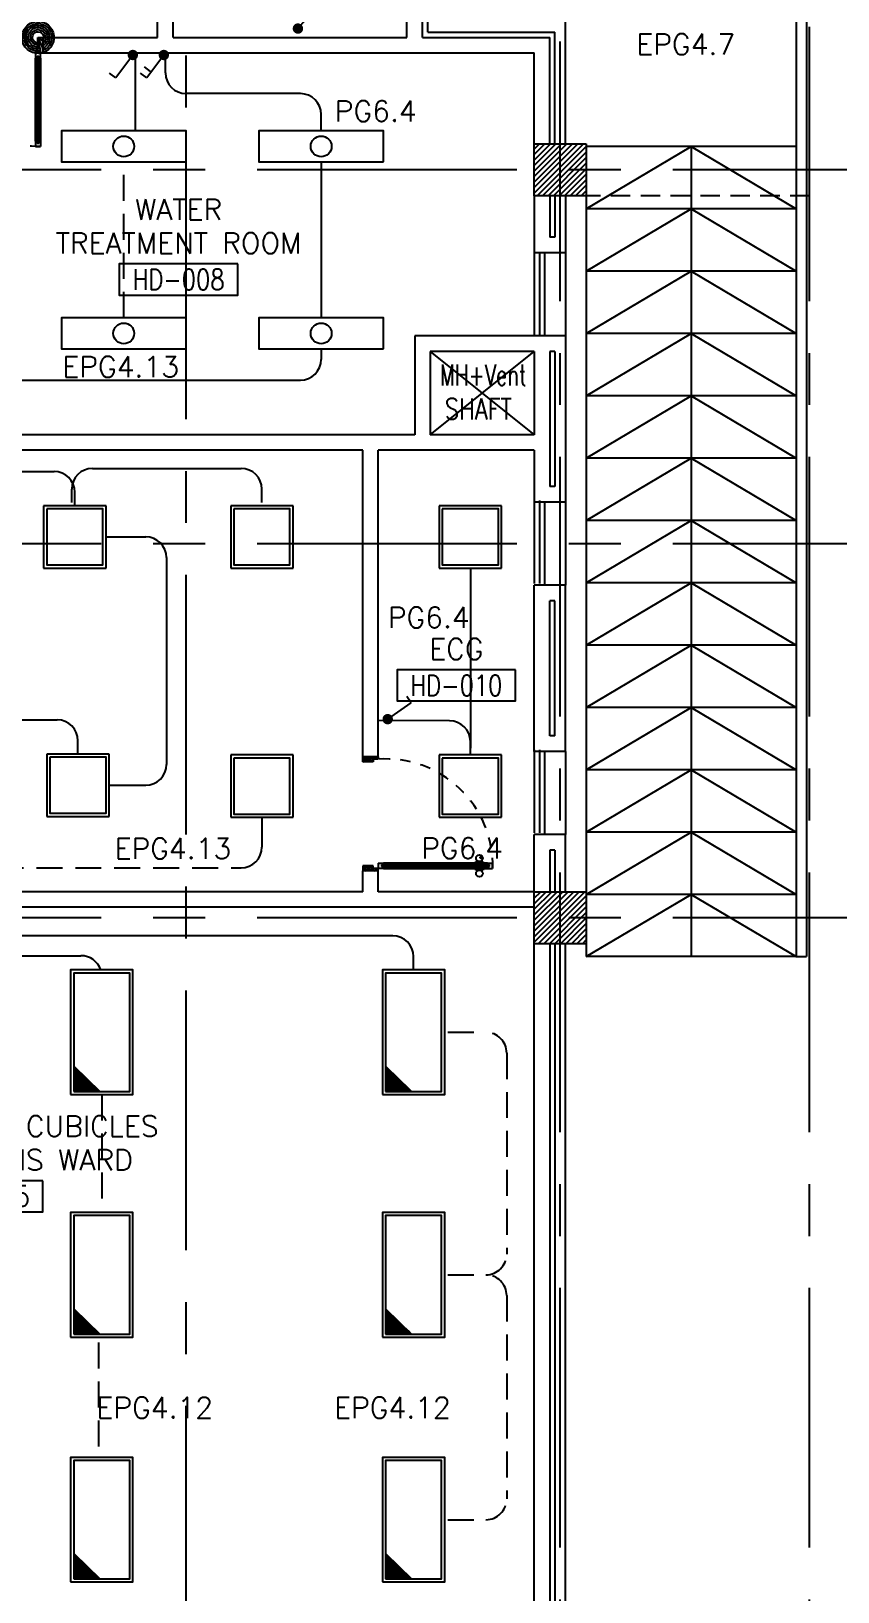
# Model space of a CAD drawing. Extents: x -0.4 to 93, y -13.2 to 77.1.
# Drawn here: x 75.58 to 83.34, y 6.46 to 21.48 of the extents above; entities that cross this region are included whole.
import ezdxf
from ezdxf.enums import TextEntityAlignment as Align

# ---------------------------------------------------------------- set-up
doc = ezdxf.new("R2010")
doc.units = 0
doc.header["$MEASUREMENT"] = 0
doc.header["$PDMODE"] = 3
doc.header["$PDSIZE"] = 0.1
for name, pattern in [('CENTERX2', [4, 2.5, -0.5, 0.5, -0.5]), ('HIDDEN', [0.375, 0.25, -0.125]), ('HIDDEN2', [0.1875, 0.125, -0.0625])]:
    doc.linetypes.add(name, pattern=pattern)
doc.layers.get('0').update_dxf_attribs({"linetype": 'CONTINUOUS'})
doc.layers.get('DEFPOINTS').update_dxf_attribs({"linetype": 'CONTINUOUS'})
for name, color, linetype in [('AX-DIM', 11, 'CONTINUOUS'), ('AXES', 11, 'CENTERX2'), ('CANOPY-LN', 11, 'CONTINUOUS'), ('COL', 11, 'CONTINUOUS'), ('DOOR', 11, 'CONTINUOUS'), ('E-CLINE', 2, 'CONTINUOUS'), ('E-HLINE', 2, 'HIDDEN'), ('E-LI', 4, 'CONTINUOUS'), ('E-LITE', 4, 'CONTINUOUS'), ('E-SWITCH', 4, 'CONTINUOUS'), ('E-TEXT', 4, 'CONTINUOUS'), ('Handrail', 11, 'CONTINUOUS'), ('HAT', 11, 'CONTINUOUS'), ('INSUL', 11, 'CONTINUOUS'), ('Ramb', 11, 'CONTINUOUS'), ('RM-BOX', 11, 'CONTINUOUS'), ('RM-NAME', 11, 'CONTINUOUS'), ('RM-NO', 11, 'CONTINUOUS'), ('SHAFT', 11, 'CONTINUOUS'), ('WALL', 11, 'CONTINUOUS'), ('WIN', 11, 'CONTINUOUS')]:
    doc.layers.add(name, color=color, linetype=linetype)
doc.styles.add('ROMANS', font='ROMANS.shx', dxfattribs={"width": 0.6})
doc.dimstyles.new('STANDARD in', dxfattribs={"dimtxt": 0.2, "dimasz": 0.1, "dimexe": 0.07, "dimexo": 0.05, "dimgap": 0.1, "dimtad": 1, "dimdec": 0, "dimlfac": 1000, "dimzin": 0, "dimdsep": 46, "dimtxsty": 'ROMANS', "dimblk": 'ARCHTICK', "dimcen": 0.05, "dimdle": 0.05, "dimclrd": 7, "dimclre": 7, "dimclrt": 2, "dimadec": 0, "dimazin": 0, "dimtfac": 1, "dimtdec": 0, "dimtmove": 2, "dimatfit": 3, "dimldrblk": 'ARCHTICK', "dimfxl": 0, "dimtolj": 1, "dimtzin": 0, "dimarcsym": 0})

# ---------------------------------------------------------------- blocks, each defined once
blk = doc.blocks.new('_ARCHTICK')
at = {"color": 0, "linetype": 'ByBlock', "const_width": 0.15}
blk.add_lwpolyline([(-0.5, -0.5), (0.5, 0.5)], dxfattribs=at)
blk = doc.blocks.new('*D207')
at = {"layer": 'AX-DIM', "color": 7, "lineweight": -2}
for p, q in [((80.97, 64.82), (91.622, 64.82)), ((91.552, 64.87), (91.552, 5.45)), ((80.97, 5.5), (91.622, 5.5))]:
    blk.add_line(p, q, dxfattribs=at)
at = {"layer": 'DEFPOINTS', "color": 0}
for p in [(80.92, 64.82), (80.92, 5.5), (91.552, 5.5)]:
    blk.add_point(p, dxfattribs=at)
at = {"layer": 'AX-DIM', "color": 7, "lineweight": -2, "xscale": 0.1, "yscale": 0.1, "zscale": 0.1}
for p, rotation in [((91.552, 64.82), 90), ((91.552, 5.5), 270)]:
    blk.add_blockref('_ARCHTICK', p, dxfattribs=dict(at, rotation=rotation))
at = {"layer": 'AX-DIM', "color": 2, "insert": (91.352, 35.16), "char_height": 0.2, "attachment_point": 5, "rotation": 90, "style": 'ROMANS'}
blk.add_mtext('\\A1;59320', dxfattribs=at)
blk = doc.blocks.new('RM1')
at = {"layer": 'RM-BOX'}
blk.add_lwpolyline([(570, -200), (-570, -200), (-570, -500), (570, -500)], close=True, dxfattribs=at)
at = {"layer": 'RM-NAME', "style": 'ROMANS'}
for tag, p in [('ROOMNAME1', (0, 324)), ('ROOMNAME2', (0, 0))]:
    blk.add_attdef(tag, text='', height=200, dxfattribs=at).set_placement(p, align=Align.MIDDLE)
at = {"layer": 'RM-NO', "style": 'ROMANS', "width": 0.8}
blk.add_attdef('ROOMNO', text='', height=200, dxfattribs=at).set_placement((0, -350), align=Align.MIDDLE)
blk = doc.blocks.new('COL50')
at = {"layer": 'COL'}
blk.add_lwpolyline([(-250, 250), (-250, -250), (250, -250), (250, 250)], close=True, dxfattribs=at)
blk = doc.blocks.new('*X87')
at = {"color": 0}
for p, q in [((253129, 17874), (253615, 18361)), ((253129, 17927), (253562, 18361)), ((253129, 17980), (253509, 18361)), ((253129, 18033), (253456, 18361)), ((253129, 18086), (253403, 18361)), ((253129, 18139), (253350, 18361)), ((253129, 18192), (253297, 18361)), ((253129, 18245), (253244, 18361)), ((253129, 18298), (253191, 18361)), ((253129, 18351), (253138, 18361)), ((253168, 17861), (253629, 18321)), ((253221, 17861), (253629, 18268)), ((253275, 17861), (253629, 18215)), ((253328, 17861), (253629, 18162)), ((253381, 17861), (253629, 18109)), ((253434, 17861), (253629, 18056)), ((253487, 17861), (253629, 18003)), ((253540, 17861), (253629, 17950)), ((253593, 17861), (253629, 17897))]:
    blk.add_line(p, q, dxfattribs=at)
blk = doc.blocks.new('*X72')
at = {"color": 0}
for p, q in [((253129, 25087), (253603, 25561)), ((253129, 25140), (253550, 25561)), ((253129, 25193), (253497, 25561)), ((253129, 25246), (253444, 25561)), ((253129, 25299), (253391, 25561)), ((253129, 25352), (253338, 25561)), ((253129, 25405), (253285, 25561)), ((253129, 25458), (253232, 25561)), ((253129, 25511), (253179, 25561)), ((253156, 25061), (253629, 25534)), ((253209, 25061), (253629, 25481)), ((253262, 25061), (253629, 25428)), ((253315, 25061), (253629, 25374)), ((253368, 25061), (253629, 25321)), ((253421, 25061), (253629, 25268)), ((253474, 25061), (253629, 25215)), ((253527, 25061), (253629, 25162)), ((253580, 25061), (253629, 25109))]:
    blk.add_line(p, q, dxfattribs=at)
blk = doc.blocks.new('A$C272A55A0')
at = {"layer": 'DOOR', "color": 0, "linetype": 'ByBlock'}
for p, q in [((0, 900), (0, 1050)), ((50, 1050), (0, 1050)), ((25, 950), (50, 950)), ((25, 900), (25, 950)), ((50, 950), (50, 1050)), ((1750, 950), (1750, 1050)), ((1750, 1050), (1800, 1050)), ((1775, 950), (1750, 950)), ((1775, 900), (1775, 950)), ((1800, 1050), (1800, 900)), ((0, 900), (25, 900)), ((75, 900), (25, 900)), ((25, 850), (25, 900)), ((42, 850), (25, 850)), ((58, 870), (42, 870)), ((42, 870), (42, 850)), ((58, 850), (58, 870)), ((75, 850), (58, 850)), ((75, 900), (75, 850)), ((1725, 900), (1775, 900)), ((1725, 900), (1725, 850)), ((1725, 850), (1742, 850)), ((1742, 870), (1758, 870)), ((1742, 850), (1742, 870)), ((1758, 870), (1758, 850)), ((1758, 850), (1775, 850)), ((1800, 900), (1775, 900)), ((1775, 850), (1775, 900)), ((1718, 160), (1709, 160)), ((1709, 95), (1709, 160)), ((1725, 173), (1718, 173)), ((1718, 173), (1718, 83)), ((1718, 95), (1718, 160)), ((1775, 173), (1782, 173)), ((1782, 173), (1782, 83)), ((1782, 160), (1791, 160)), ((1782, 95), (1782, 160)), ((1791, 95), (1791, 160)), ((25, 50), (42, 50)), ((25, 50), (25, 0)), ((25, 0), (75, 0)), ((75, 0), (25, 0)), ((42, 50), (42, 30)), ((42, 30), (58, 30)), ((58, 50), (75, 50)), ((58, 50), (58, 30)), ((75, 50), (75, 0)), ((1718, 95), (1709, 95)), ((1725, 83), (1718, 83)), ((1742, 50), (1725, 50)), ((1725, 50), (1725, 0)), ((1775, 0), (1725, 0)), ((1725, 0), (1775, 0)), ((1742, 50), (1742, 30)), ((1758, 30), (1742, 30)), ((1775, 50), (1758, 50)), ((1758, 50), (1758, 30)), ((1775, 83), (1782, 83)), ((1775, 50), (1775, 0)), ((1782, 95), (1791, 95))]:
    blk.add_line(p, q, dxfattribs=at)
at = {"layer": 'DOOR', "color": 9, "linetype": 'ByBlock'}
for p, q in [((50, 1050), (0, 1010)), ((50, 1050), (0, 937)), ((50, 1050), (37, 950)), ((1750, 1050), (1800, 1010)), ((1750, 1050), (1800, 937)), ((1750, 1050), (1763, 950))]:
    blk.add_line(p, q, dxfattribs=at)
at = {"layer": 'DOOR', "linetype": 'ByBlock'}
for p, q in [((25, 850), (25, 50)), ((42, 850), (42, 50)), ((58, 850), (58, 50)), ((75, 50), (75, 850)), ((1725, 50), (1725, 850)), ((1742, 850), (1742, 50)), ((1758, 850), (1758, 50)), ((1775, 850), (1775, 50))]:
    blk.add_line(p, q, dxfattribs=at)
at = {"layer": 'DOOR', "color": 0, "linetype": 'ByBlock'}
for centre in [(1676, 128), (1824, 128)]:
    blk.add_circle(centre, 32.4, dxfattribs=at)
at = {"layer": 'DOOR', "color": 9, "linetype": 'ByBlock'}
for centre, radius, start, end in [((50, 1050), 54.4, 203.2074, 270), ((50, 1050), 74.4, 227.7764, 270), ((50, 1050), 94.4, 238.0182, 270), ((50, 1050), 114, 244.0838, 257.3774), ((50, 1050), 134, 248.1598, 259.28), ((50, 1050), 154, 251.1053, 256.2858), ((50, 1050), 34.4, 180, 270), ((50, 1050), 14.4, 180, 270), ((1750, 1050), 14.4, 270, 0), ((1750, 1050), 34.4, 270, 0), ((1750, 1050), 54.4, 270, 336.7926), ((1750, 1050), 74.4, 270, 312.2236), ((1750, 1050), 94.4, 270, 301.9818), ((1750, 1050), 114, 282.6226, 295.9162), ((1750, 1050), 134, 280.72, 291.8402), ((1750, 1050), 154, 283.7142, 288.8947)]:
    blk.add_arc(centre, radius, start, end, dxfattribs=at)
at = {"layer": 'DOOR', "linetype": 'HIDDEN', "ltscale": 0.5}
for centre, start, end in [((50, 851), 268.3174, 3.2965), ((1750, 851), 176.7035, 271.6826)]:
    blk.add_arc(centre, 851, start, end, dxfattribs=at)
at = {"layer": 'WALL', "linetype": 'ByBlock'}
blk.add_line((1800, 900), (1800, 1050), dxfattribs=at)
blk = doc.blocks.new('A$C2B543BD4')
at = {"layer": 'DOOR', "color": 0, "linetype": 'ByBlock'}
for p, q in [((150, 1156), (0, 1156)), ((150, 1156), (0, 1156)), ((0, 1156), (150, 1156)), ((0, 1106), (0, 1156)), ((100, 1106), (0, 1106)), ((150, 1131), (100, 1131)), ((100, 1131), (100, 1106)), ((150, 1156), (150, 1131)), ((100, 106), (0, 106)), ((0, 106), (0, 56)), ((150, 56), (0, 56)), ((100, 81), (100, 106)), ((150, 81), (100, 81)), ((150, 131), (150, 81)), ((150, 131), (200, 131)), ((150, 56), (150, 81)), ((200, 81), (150, 81)), ((180, 114), (180, 98)), ((200, 114), (180, 114)), ((180, 98), (200, 98)), ((200, 131), (200, 114)), ((200, 98), (200, 81)), ((1078, 138), (1168, 138)), ((1078, 131), (1078, 138)), ((1078, 81), (1078, 74)), ((1078, 74), (1168, 74)), ((1155, 147), (1090, 147)), ((1090, 138), (1090, 147)), ((1155, 138), (1090, 138)), ((1155, 74), (1090, 74)), ((1090, 74), (1090, 65)), ((1155, 65), (1090, 65)), ((1155, 138), (1155, 147)), ((1155, 74), (1155, 65)), ((1168, 131), (1168, 138)), ((1168, 81), (1168, 74)), ((1200, 131), (1250, 131)), ((1200, 114), (1200, 131)), ((1200, 114), (1220, 114)), ((1200, 98), (1220, 98)), ((1200, 81), (1200, 98)), ((1200, 81), (1250, 81)), ((1220, 98), (1220, 114)), ((1250, 131), (1250, 81)), ((1250, 131), (1250, 81)), ((1250, 81), (1250, 131))]:
    blk.add_line(p, q, dxfattribs=at)
at = {"layer": 'DOOR', "color": 9, "linetype": 'ByBlock'}
for p, q in [((0, 1106), (114, 1156)), ((0, 1106), (40, 1156)), ((0, 1106), (100, 1119)), ((0, 106), (40, 56)), ((0, 106), (114, 56)), ((0, 106), (100, 93))]:
    blk.add_line(p, q, dxfattribs=at)
at = {"layer": 'DOOR', "linetype": 'ByBlock'}
for p, q in [((1200, 131), (200, 131)), ((200, 114), (1200, 114)), ((200, 98), (1200, 98)), ((200, 81), (1200, 81))]:
    blk.add_line(p, q, dxfattribs=at)
at = {"layer": 'DOOR', "color": 0, "linetype": 'ByBlock'}
for centre in [(1123, 179), (1123, 32)]:
    blk.add_circle(centre, 32.4, dxfattribs=at)
at = {"layer": 'DOOR', "color": 9, "linetype": 'ByBlock'}
for centre, radius, start, end in [((0, 1106), 34.4, 0, 90), ((0, 1106), 14.4, 0, 90), ((0, 1106), 54.4, 0, 66.7926), ((0, 1106), 74.4, 0, 42.2236), ((0, 1106), 94.4, 0, 31.9818), ((0, 1106), 134, 10.72, 21.8402), ((0, 1106), 154, 13.7142, 18.8947), ((0, 106), 14.4, 270, 0), ((0, 106), 34.4, 270, 0), ((0, 106), 54.4, 293.2074, 0), ((0, 106), 74.4, 317.7764, 0), ((0, 106), 94.4, 328.0182, 0), ((0, 106), 114, 334.0838, 347.3774), ((0, 106), 134, 338.1598, 349.28), ((0, 106), 154, 341.1053, 346.2858)]:
    blk.add_arc(centre, radius, start, end, dxfattribs=at)
at = {"layer": 'DOOR', "linetype": 'HIDDEN', "ltscale": 0.5}
blk.add_arc((223, 106), 1028, 358.6059, 94.0585, dxfattribs=at)
blk = doc.blocks.new('L42')
at = {"layer": 'E-LITE'}
for p, q in [((0.3, 0.3), (-0.3, 0.3)), ((-0.3, 0.3), (-0.3, -0.3)), ((0.3, -0.3), (0.3, 0.3)), ((-0.3, -0.3), (0.3, -0.3))]:
    blk.add_line(p, q, dxfattribs=at)
at = {"layer": 'E-LITE', "color": 8}
blk.add_lwpolyline([(-0.27, 0.27), (-0.27, -0.27), (0.27, -0.27), (0.27, 0.27)], close=True, dxfattribs=at)
blk = doc.blocks.new('L44OP')
at = {"layer": 'E-LITE'}
h = blk.add_hatch(dxfattribs=at)
h.set_pattern_fill('ANSI31', color=8, scale=0.08, style=0)
h.set_pattern_definition([(45, (-219618.539252, -21540.879964), (-0.00707106781187, 0.00707106781187), [])])
h.paths.add_polyline_path([(-0.326, 0.27), (-0.57, 0.27), (-0.57, 0.018)])
at = {"layer": 'E-LITE', "color": 8}
blk.add_line((-0.326, 0.27), (-0.57, 0.018), dxfattribs=at)
at = {"layer": 'E-LITE'}
blk.add_lwpolyline([(-0.6, 0.3), (-0.6, -0.3), (0.6, -0.3), (0.6, 0.3)], close=True, dxfattribs=at)
at = {"layer": 'E-LITE', "color": 8}
blk.add_lwpolyline([(-0.57, 0.27), (-0.57, -0.27), (0.57, -0.27), (0.57, 0.27)], close=True, dxfattribs=at)
blk = doc.blocks.new('2G1W')
for p, q in [((0, 0), (0.55, 0)), ((0.45, 0), (0.45, -0.15)), ((0.55, 0), (0.55, -0.15))]:
    blk.add_line(p, q)
at = {"const_width": 0.1}
blk.add_lwpolyline([(-0.05, 0, 1), (0.05, 0, 1)], format="xyb", close=True, dxfattribs=at)
blk = doc.blocks.new('1G1W')
for p, q in [((0, 0), (0.55, 0)), ((0.55, 0), (0.55, -0.15))]:
    blk.add_line(p, q)
at = {"const_width": 0.1}
blk.add_lwpolyline([(-0.05, 0, 1), (0.05, 0, 1)], format="xyb", close=True, dxfattribs=at)
blk = doc.blocks.new('FLS240')
at = {"layer": 'E-LI'}
blk.add_lwpolyline([(-0.6, 0.15), (-0.6, -0.15), (0.6, -0.15), (0.6, 0.15)], close=True, dxfattribs=at)
blk.add_circle((0, 0), 0.1, dxfattribs=at)

msp = doc.modelspace()

# ---------------------------------------------------------------- linework, layer by layer
at = {"layer": 'AXES'}
for p, q in [((80.6695, -1.1143), (80.6695, 76.4248)), ((83.0695, -1.1143), (83.0695, 76.4248)), ((77.0695, 5.75), (77.0695, 64.57)), ((92.2523, 20.15), (22.4295, 20.15)), ((92.2523, 16.55), (22.4295, 16.55)), ((92.2523, 12.95), (22.4295, 12.95))]:
    msp.add_line(p, q, dxfattribs=at)
at = {"layer": 'CANOPY-LN', "linetype": 'HIDDEN2', "ltscale": 1.5}
for q in [(83.0695, 27.6), (80.9195, 19.9)]:
    msp.add_line((83.0695, 19.9), q, dxfattribs=at)
at = {"layer": 'E-CLINE', "color": 4}
for p, q in [((76.5824, 20.525), (76.5824, 21.275)), ((76.8704, 21.0834), (76.8704, 21.275)), ((78.1695, 20.8834), (77.0704, 20.8834)), ((78.3695, 20.525), (78.3695, 20.6834)), ((78.3695, 20.225), (78.3695, 18.725)), ((78.3695, 18.425), (78.3695, 18.325)), ((74.7695, 18.125), (78.1695, 18.125)), ((74.3691, 17.2453), (75.7991, 17.2453)), ((76.1691, 17.2753), (77.5991, 17.2753)), ((75.9691, 16.9465), (75.9691, 17.0753)), ((75.9991, 16.9165), (75.9991, 17.0453)), ((77.7991, 16.9465), (77.7991, 17.0753)), ((76.2991, 16.6165), (76.6807, 16.6165)), ((76.8807, 16.4165), (76.8807, 14.4254)), ((79.805, 16.3165), (79.805, 14.5809)), ((74.3991, 14.8542), (75.8291, 14.8542)), ((79.605, 14.8453), (78.9195, 14.8471)), ((76.0291, 14.5254), (76.0291, 14.6542)), ((79.805, 14.5165), (79.805, 14.6453)), ((76.3291, 14.2254), (76.6807, 14.2254)), ((77.7991, 13.9165), (77.7991, 13.6299)), ((79.0582, 12.7757), (73.2013, 12.7757)), ((73.314, 12.584), (76.0582, 12.584)), ((79.2582, 12.447), (79.2582, 12.5757))]:
    msp.add_line(p, q, dxfattribs=at)
for centre, start, end in [((77.0704, 21.0834), 180, 270), ((78.1695, 20.6834), 0, 90), ((78.1695, 18.325), 270, 0), ((75.7991, 17.0453), 0, 90), ((76.1691, 17.0753), 90, 180), ((77.5991, 17.0753), 0, 90), ((76.6807, 16.4165), 0, 90), ((75.8291, 14.6542), 0, 90), ((79.605, 14.6453), 0, 90), ((76.6807, 14.4254), 270, 0), ((77.5991, 13.6299), 270, 0), ((79.0582, 12.5757), 0, 90), ((76.0582, 12.384), 18.35972, 90)]:
    msp.add_arc(centre, 0.2, start, end, dxfattribs=at)
at = {"layer": 'E-HLINE', "color": 4}
for p, q in [((76.4695, 18.725), (76.4695, 20.225)), ((72.254, 13.4299), (77.5991, 13.4299)), ((79.5882, 11.847), (79.9551, 11.847)), ((80.1551, 11.647), (80.1551, 9.7122)), ((76.2582, 11.247), (76.2582, 10.1122)), ((79.5882, 9.5122), (79.9551, 9.5122)), ((80.1551, 9.3122), (80.1551, 7.3552)), ((76.2282, 8.86), (76.2282, 7.7252)), ((79.5882, 7.1552), (79.9551, 7.1552))]:
    msp.add_line(p, q, dxfattribs=at)
for centre, start, end in [((79.9551, 11.647), 0, 90), ((79.9551, 9.7122), 270, 0), ((79.9551, 9.3122), 0, 90), ((79.9551, 7.3552), 270, 0)]:
    msp.add_arc(centre, 0.2, start, end, dxfattribs=at)
at = {"layer": 'E-SWITCH', "color": 4}
for p, q in [((76.5574, 21.255), (76.3925, 21.0349)), ((76.8554, 21.255), (76.6905, 21.0349)), ((76.3925, 21.0349), (76.3325, 21.0798)), ((76.6905, 21.0349), (76.6305, 21.0798)), ((76.7281, 21.0975), (76.6681, 21.1424))]:
    msp.add_line(p, q, dxfattribs=at)
at = {"layer": 'E-SWITCH', "color": 4, "const_width": 0.05}
for points in [[(76.5723, 21.275, 1), (76.5424, 21.235, 1)], [(76.8704, 21.275, 1), (76.8404, 21.235, 1)]]:
    msp.add_lwpolyline(points, format="xyb", close=True, dxfattribs=at)
at = {"layer": 'Handrail'}
for p, q in [((82.9395, 21.575), (82.9395, 12.575)), ((83.0395, 21.575), (83.0395, 12.575)), ((80.9195, 20.375), (80.9195, 12.575)), ((82.9395, 12.575), (83.0395, 12.575))]:
    msp.add_line(p, q, dxfattribs=at)
at = {"layer": 'INSUL'}
for p, q in [((79.3445, 21.425), (79.3445, 22)), ((79.3945, 21.475), (79.3945, 22)), ((79.3445, 21.425), (80.5695, 21.425)), ((79.3945, 21.475), (80.6195, 21.475)), ((80.5695, 20.4), (80.5695, 21.425)), ((80.6195, 20.4), (80.6195, 21.475)), ((80.5695, 19.9), (80.5695, 19.5)), ((80.6195, 19.9), (80.6195, 19.5)), ((80.6195, 19.5), (80.5695, 19.5)), ((80.5695, 18.4), (80.5695, 17.1)), ((80.6195, 18.4), (80.5695, 18.4)), ((80.6195, 18.4), (80.6195, 17.1)), ((80.6195, 17.1), (80.5695, 17.1)), ((80.5695, 14.7), (80.5695, 16)), ((80.6195, 16), (80.5695, 16)), ((80.6195, 14.7), (80.6195, 16)), ((80.6195, 14.7), (80.5695, 14.7)), ((80.5695, 13.6), (80.5695, 13.2)), ((80.6195, 13.6), (80.5695, 13.6)), ((80.6195, 13.6), (80.6195, 13.2)), ((80.5695, 12.7), (80.5695, 6)), ((80.6195, 12.7), (80.6195, 6))]:
    msp.add_line(p, q, dxfattribs=at)
at = {"layer": 'Ramb'}
for p, q in [((82.9395, 20.375), (80.9195, 20.375)), ((80.9195, 19.775), (81.9295, 20.375)), ((81.9295, 20.375), (81.9295, 12.575)), ((81.9295, 20.375), (82.9395, 19.775)), ((82.9395, 19.775), (80.9195, 19.775)), ((80.9195, 19.175), (81.9295, 19.775)), ((81.9295, 19.775), (82.9395, 19.175)), ((82.9395, 19.175), (80.9195, 19.175)), ((80.9195, 18.575), (81.9295, 19.175)), ((81.9295, 19.175), (82.9395, 18.575)), ((82.9395, 18.575), (80.9195, 18.575)), ((80.9195, 17.975), (81.9295, 18.575)), ((81.9295, 18.575), (82.9395, 17.975)), ((82.9395, 17.975), (80.9195, 17.975)), ((80.9195, 17.375), (81.9295, 17.975)), ((81.9295, 17.975), (82.9395, 17.375)), ((82.9395, 17.375), (80.9195, 17.375)), ((80.9195, 16.775), (81.9295, 17.375)), ((81.9295, 17.375), (82.9395, 16.775)), ((82.9395, 16.775), (80.9195, 16.775)), ((80.9195, 16.175), (81.9295, 16.775)), ((81.9295, 16.775), (82.9395, 16.175)), ((82.9395, 16.175), (80.9195, 16.175)), ((80.9195, 15.575), (81.9295, 16.175)), ((81.9295, 16.175), (82.9395, 15.575)), ((82.9395, 15.575), (80.9195, 15.575)), ((80.9195, 14.975), (81.9295, 15.575)), ((81.9295, 15.575), (82.9395, 14.975)), ((82.9395, 14.975), (80.9195, 14.975)), ((80.9195, 14.375), (81.9295, 14.975)), ((81.9295, 14.975), (82.9395, 14.375)), ((82.9395, 14.375), (80.9195, 14.375)), ((80.9195, 13.775), (81.9295, 14.375)), ((81.9295, 14.375), (82.9395, 13.775)), ((82.9395, 13.775), (80.9195, 13.775)), ((80.9195, 13.175), (81.9295, 13.775)), ((81.9295, 13.775), (82.9395, 13.175)), ((82.9395, 13.175), (80.9195, 13.175)), ((80.9195, 12.575), (81.9295, 13.175)), ((81.9295, 13.175), (82.9395, 12.575)), ((82.9395, 12.575), (80.9195, 12.575))]:
    msp.add_line(p, q, dxfattribs=at)
at = {"layer": 'SHAFT', "color": 251, "linetype": 'ByBlock'}
for p, q in [((79.4195, 17.6), (80.4195, 18.4)), ((79.4195, 18.4), (80.4195, 17.6))]:
    msp.add_line(p, q, dxfattribs=at)
at = {"layer": 'WALL'}
for p, q in [((76.7945, 21.425), (76.7945, 22.15)), ((76.9445, 21.425), (76.9445, 22.15)), ((79.1945, 21.425), (79.1945, 22.15)), ((80.7195, 20.4), (80.7195, 21.575)), ((75.6945, 21.425), (76.7945, 21.425)), ((75.6945, 21.425), (76.7945, 21.425)), ((75.6945, 21.2768), (75.6945, 21.425)), ((76.9445, 21.425), (79.1945, 21.425)), ((75.6727, 21.275), (80.4195, 21.275)), ((80.4195, 20.4), (80.4195, 21.275)), ((80.4195, 19.9), (80.4195, 19.35)), ((80.7195, 19.9), (80.7195, 19.35)), ((80.7195, 19.35), (80.4195, 19.35)), ((80.7195, 18.55), (79.2695, 18.55)), ((79.2695, 18.55), (79.2695, 17.6)), ((80.7195, 18.55), (80.7195, 16.95)), ((80.4195, 18.4), (79.4195, 18.4)), ((79.4195, 18.4), (79.4195, 17.6)), ((80.4195, 18.4), (80.4195, 17.6)), ((79.2695, 17.6), (73.3695, 17.6)), ((80.4195, 17.6), (79.4195, 17.6)), ((78.7695, 17.45), (73.3695, 17.45)), ((78.7695, 14.5), (78.7695, 17.45)), ((80.4195, 17.45), (78.9195, 17.45)), ((78.9195, 14.5), (78.9195, 17.45)), ((80.4195, 17.45), (80.4195, 16.9661)), ((80.7195, 16.95), (80.4195, 16.95)), ((80.4195, 14.55), (80.4195, 16.15)), ((80.7195, 16.15), (80.4195, 16.15)), ((80.7195, 14.55), (80.7195, 16.15)), ((78.9195, 14.5), (78.7695, 14.5)), ((80.7195, 14.55), (80.4195, 14.55)), ((80.4195, 13.2), (80.4195, 13.75)), ((80.7195, 13.75), (80.4195, 13.75)), ((80.7195, 13.2), (80.7195, 13.75)), ((78.7695, 13.2), (78.7695, 13.4)), ((78.9195, 13.4), (78.7695, 13.4)), ((78.9195, 13.2), (78.9195, 13.4)), ((78.7695, 13.2), (74.9164, 13.2)), ((80.4195, 13.2), (78.9195, 13.2)), ((80.4195, 13.05), (75.0664, 13.05)), ((80.4195, 6), (80.4195, 12.7)), ((80.7195, 6), (80.7195, 12.7))]:
    msp.add_line(p, q, dxfattribs=at)
at = {"layer": 'WIN'}
for p, q in [((80.4195, 19.35), (80.4195, 18.55)), ((80.4695, 19.35), (80.4695, 18.55)), ((80.5195, 19.35), (80.5195, 18.55)), ((80.7195, 19.35), (80.7195, 18.55)), ((80.4195, 16.9661), (80.4195, 16.1661)), ((80.4695, 16.9661), (80.4695, 16.1661)), ((80.5195, 16.95), (80.5195, 16.15)), ((80.7195, 16.95), (80.7195, 16.15)), ((80.4195, 14.5661), (80.4195, 13.7661)), ((80.4695, 14.5661), (80.4695, 13.7661)), ((80.5195, 14.55), (80.5195, 13.75)), ((80.7195, 14.55), (80.7195, 13.75))]:
    msp.add_line(p, q, dxfattribs=at)

# ---------------------------------------------------------------- block references
at = {"layer": 'COL', "xscale": -0.001000000047497451, "yscale": 0.0009999999892897904, "zscale": 0.001}
for p in [(80.6695, 20.15), (80.6695, 12.95)]:
    msp.add_blockref('COL50', p, dxfattribs=at)
at = {"layer": 'DOOR', "color": 0, "yscale": 0.0009999999892897904, "zscale": 0.001}
for name, p, xscale in [('A$C272A55A0', (75.6945, 20.3746), -0.001000000047497451), ('A$C2B543BD4', (78.7695, 13.3441), 0.0009999999892897904)]:
    msp.add_blockref(name, p, dxfattribs=dict(at, xscale=xscale))
at = {"layer": 'E-LITE', "color": 4}
for name, p, rotation in [('FLS240', (76.4695, 20.375), 180), ('FLS240', (78.3695, 20.375), 180), ('FLS240', (76.4695, 18.575), 180), ('FLS240', (78.3695, 18.575), 180), ('L44OP', (76.2582, 11.847), 90), ('L44OP', (79.2582, 11.847), 90), ('L44OP', (76.2582, 9.5122), 90), ('L44OP', (79.2582, 9.5122), 90), ('L44OP', (76.2582, 7.1552), 90), ('L44OP', (79.2582, 7.1552), 90)]:
    msp.add_blockref(name, p, dxfattribs=dict(at, rotation=rotation))
for p in [(75.9991, 16.6165), (77.7991, 16.6165), (79.805, 16.6165), (76.0291, 14.2254), (77.7991, 14.2165), (79.805, 14.2165)]:
    msp.add_blockref('L42', p, dxfattribs=at)
at = {"layer": 'E-SWITCH', "color": 4, "yscale": 0.5, "zscale": 0.5}
for name, p, xscale, rotation in [('2G1W', (78.1458, 21.5095), 0.5, 48.79503397537354), ('1G1W', (79.0099, 14.8613), -0.5, 214.7385436561196)]:
    msp.add_blockref(name, p, dxfattribs=dict(at, xscale=xscale, rotation=rotation))
at = {"layer": 'HAT', "xscale": 0.001000000047497451, "yscale": 0.0009999999892897904, "zscale": 0.001}
for name in ['*X72', '*X87']:
    msp.add_blockref(name, (-172.709, -5.161), dxfattribs=at)
for p, values in [((76.9972, 19.4441), {'ROOMNO': 'HD-008', 'ROOMNAME2': 'TREATMENT ROOM', 'ROOMNAME1': 'WATER'}), ((79.6712, 15.5363), {'ROOMNO': 'HD-010', 'ROOMNAME2': 'ECG'}), ((75.1211, 10.6184), {'ROOMNO': 'HD-015', 'ROOMNAME2': 'HAEMODIALYSIS WARD', 'ROOMNAME1': '9 BED FEMALE CUBICLES'})]:
    msp.add_blockref('RM1', p, dxfattribs=at).add_auto_attribs(values)

# ---------------------------------------------------------------- texts
at = {"layer": 'E-TEXT', "color": 4, "style": 'ROMANS'}
for s, p in [('EPG4.7', (81.4024, 21.2583)), ('PG6.4', (78.5001, 20.6147)), ('EPG4.13', (75.8789, 18.154)), ('PG6.4', (79.0105, 15.7402)), ('EPG4.13', (76.3817, 13.5159)), ('PG6.4', (79.3317, 13.5193)), ('EPG4.12', (76.2067, 8.1335)), ('EPG4.12', (78.4942, 8.1335))]:
    msp.add_text(s, height=0.2, dxfattribs=at).set_placement(p)
at = {"layer": 'RM-NAME', "style": 'ROMANS'}
for s, width, p in [('MH+Vent', 0.7, (79.9286, 18.1744)), ('SHAFT', 0.8, (79.8819, 17.8468))]:
    msp.add_text(s, height=0.2, dxfattribs=dict(at, width=width)).set_placement(p, align=Align.MIDDLE)

# ---------------------------------------------------------------- dimensions: what is measured, and where the dimension line sits
at = {"layer": 'AX-DIM'}
dim = msp.add_linear_dim(base=(91.5523, 5.5), p1=(80.9195, 64.82), p2=(80.9195, 5.5), angle=270, dimstyle='STANDARD in', dxfattribs=at)
dim.commit()
dim.dimension.update_dxf_attribs({"geometry": '*D207', "text_midpoint": (91.3523, 35.16)})

doc.saveas('drawing.dxf')
